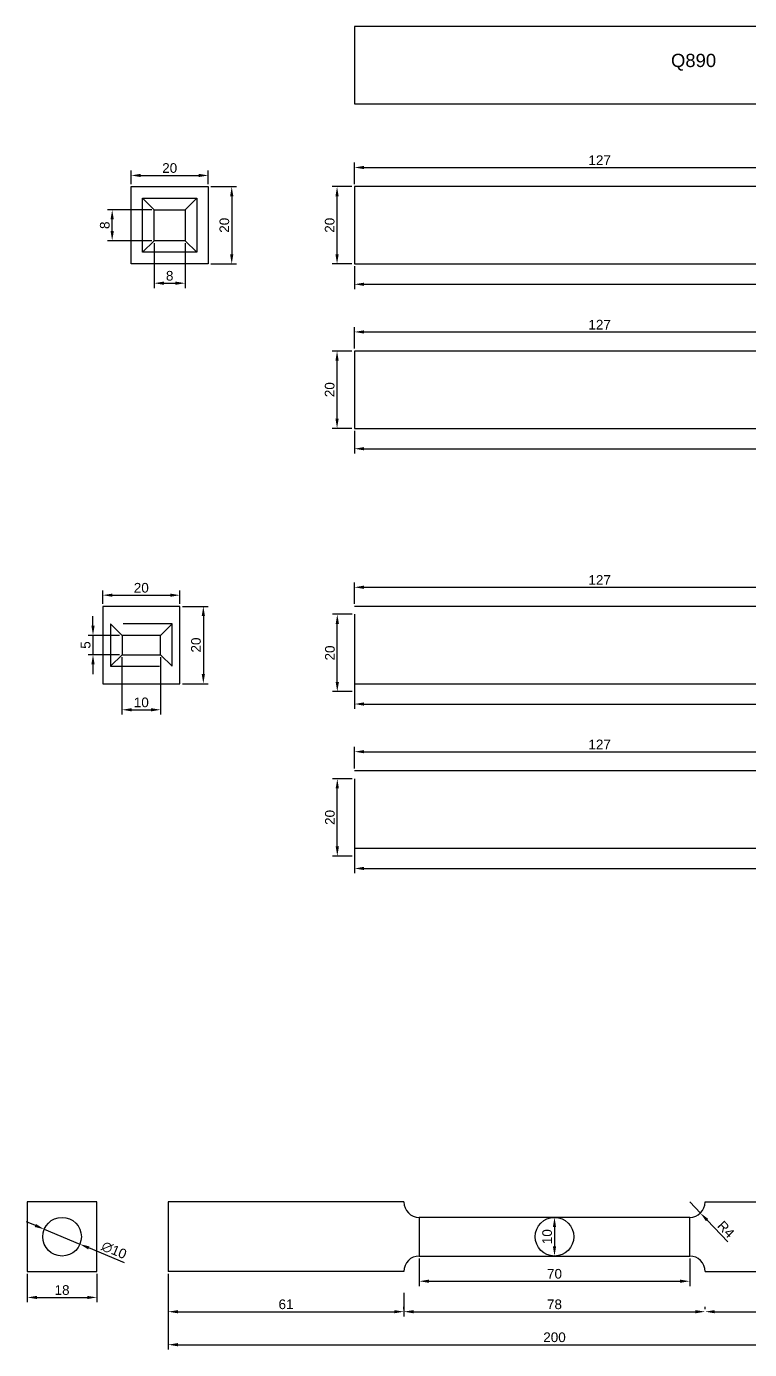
# Model space of a CAD drawing. Header units: millimetres. Extents: x 397 to 22000, y -812 to 12499.
# Drawn here: x 12543.8 to 12731, y 1820.5 to 2162.7 of the extents above; entities that cross this region are included whole.
import ezdxf

# ---------------------------------------------------------------- set-up
doc = ezdxf.new("R2010")
doc.units = ezdxf.units.MM
doc.linetypes.add('DASHED', pattern=[19.05, 12.7, -6.35])
doc.layers.add('尺寸标注', color=6, linetype='Continuous')
doc.styles.get("Standard").update_dxf_attribs({"font": 'arial.ttf'})
doc.dimstyles.new('ISO-25', dxfattribs={"dimtxt": 2.5, "dimasz": 2.5, "dimexe": 1.25, "dimexo": 0.625, "dimtad": 1, "dimtxsty": 'Standard', "dimcen": 2.5, "dimadec": 0, "dimazin": 0, "dimtfac": 1, "dimtmove": 0, "dimatfit": 3, "dimfxl": 1, "dimarcsym": 0})

# ---------------------------------------------------------------- blocks, each defined once
blk = doc.blocks.new('*D364')
at = {"color": 0, "lineweight": -2, "transparency": 16777216}
for p, q in [((12628.05, 2121.28), (12622.94, 2121.28)), ((12624.19, 2103.78), (12624.19, 2118.78)), ((12628.05, 2101.28), (12622.94, 2101.28))]:
    blk.add_line(p, q, dxfattribs=at)
at = {"color": 0, "transparency": 16777216}
for points in [[(12623.77, 2118.78), (12624.6, 2118.78), (12624.19, 2121.28)], [(12623.77, 2103.78), (12624.6, 2103.78), (12624.19, 2101.28)]]:
    blk.add_solid(points, dxfattribs=at)
at = {"layer": 'Defpoints', "color": 0, "transparency": 16777216}
for p in [(12624.19, 2121.28), (12628.67, 2121.28), (12628.67, 2101.28)]:
    blk.add_point(p, dxfattribs=at)
at = {"color": 0, "transparency": 16777216, "insert": (12622.29, 2111.28), "char_height": 2.5, "attachment_point": 5, "rotation": 90}
blk.add_mtext('20', dxfattribs=at)
blk = doc.blocks.new('*D429')
at = {"color": 0, "lineweight": -2, "transparency": 16777216}
for p, q in [((12628.67, 2121.91), (12628.67, 2127.47)), ((12631.17, 2126.22), (12753.17, 2126.22)), ((12755.67, 2121.91), (12755.67, 2127.47))]:
    blk.add_line(p, q, dxfattribs=at)
at = {"color": 0, "transparency": 16777216}
for points in [[(12631.17, 2126.63), (12631.17, 2125.8), (12628.67, 2126.22)], [(12753.17, 2126.63), (12753.17, 2125.8), (12755.67, 2126.22)]]:
    blk.add_solid(points, dxfattribs=at)
at = {"layer": 'Defpoints', "color": 0, "transparency": 16777216}
for p in [(12755.67, 2126.22), (12628.67, 2121.28), (12755.67, 2121.28)]:
    blk.add_point(p, dxfattribs=at)
at = {"color": 0, "transparency": 16777216, "insert": (12692.17, 2128.1), "char_height": 2.5, "attachment_point": 5}
blk.add_mtext('127', dxfattribs=at)
blk = doc.blocks.new('*D369')
at = {"color": 0, "lineweight": -2, "transparency": 16777216}
for p, q in [((12628.67, 2100.66), (12628.67, 2094.77)), ((12888.67, 2100.66), (12888.67, 2094.77)), ((12631.17, 2096.02), (12886.17, 2096.02))]:
    blk.add_line(p, q, dxfattribs=at)
at = {"color": 0, "transparency": 16777216}
for points in [[(12631.17, 2096.43), (12631.17, 2095.6), (12628.67, 2096.02)], [(12886.17, 2096.43), (12886.17, 2095.6), (12888.67, 2096.02)]]:
    blk.add_solid(points, dxfattribs=at)
at = {"layer": 'Defpoints', "color": 0, "transparency": 16777216}
for p in [(12628.67, 2101.28), (12888.67, 2101.28), (12888.67, 2096.02)]:
    blk.add_point(p, dxfattribs=at)
at = {"color": 0, "transparency": 16777216, "insert": (12758.67, 2097.92), "char_height": 2.5, "attachment_point": 5}
blk.add_mtext('260', dxfattribs=at)
blk = doc.blocks.new('*D370')
at = {"color": 0, "lineweight": -2, "transparency": 16777216}
for p, q in [((12628.05, 2078.76), (12622.94, 2078.76)), ((12624.19, 2061.26), (12624.19, 2076.26)), ((12628.05, 2058.76), (12622.94, 2058.76))]:
    blk.add_line(p, q, dxfattribs=at)
at = {"color": 0, "transparency": 16777216}
for points in [[(12623.77, 2076.26), (12624.6, 2076.26), (12624.19, 2078.76)], [(12623.77, 2061.26), (12624.6, 2061.26), (12624.19, 2058.76)]]:
    blk.add_solid(points, dxfattribs=at)
at = {"layer": 'Defpoints', "color": 0, "transparency": 16777216}
for p in [(12624.19, 2078.76), (12628.67, 2078.76), (12628.67, 2058.76)]:
    blk.add_point(p, dxfattribs=at)
at = {"color": 0, "transparency": 16777216, "insert": (12622.29, 2068.76), "char_height": 2.5, "attachment_point": 5, "rotation": 90}
blk.add_mtext('20', dxfattribs=at)
blk = doc.blocks.new('*D431')
at = {"color": 0, "lineweight": -2, "transparency": 16777216}
for p, q in [((12628.67, 2079.38), (12628.67, 2084.94)), ((12755.67, 2079.38), (12755.67, 2084.94)), ((12631.17, 2083.69), (12753.17, 2083.69))]:
    blk.add_line(p, q, dxfattribs=at)
at = {"color": 0, "transparency": 16777216}
for points in [[(12631.17, 2084.11), (12631.17, 2083.27), (12628.67, 2083.69)], [(12753.17, 2084.11), (12753.17, 2083.27), (12755.67, 2083.69)]]:
    blk.add_solid(points, dxfattribs=at)
at = {"layer": 'Defpoints', "color": 0, "transparency": 16777216}
for p in [(12755.67, 2083.69), (12628.67, 2078.76), (12755.67, 2078.76)]:
    blk.add_point(p, dxfattribs=at)
at = {"color": 0, "transparency": 16777216, "insert": (12692.17, 2085.57), "char_height": 2.5, "attachment_point": 5}
blk.add_mtext('127', dxfattribs=at)
blk = doc.blocks.new('*D374')
at = {"color": 0, "lineweight": -2, "transparency": 16777216}
for p, q in [((12628.67, 2058.13), (12628.67, 2052.24)), ((12888.67, 2058.13), (12888.67, 2052.24)), ((12631.17, 2053.49), (12886.17, 2053.49))]:
    blk.add_line(p, q, dxfattribs=at)
at = {"color": 0, "transparency": 16777216}
for points in [[(12631.17, 2053.91), (12631.17, 2053.07), (12628.67, 2053.49)], [(12886.17, 2053.91), (12886.17, 2053.07), (12888.67, 2053.49)]]:
    blk.add_solid(points, dxfattribs=at)
at = {"layer": 'Defpoints', "color": 0, "transparency": 16777216}
for p in [(12628.67, 2058.76), (12888.67, 2058.76), (12888.67, 2053.49)]:
    blk.add_point(p, dxfattribs=at)
at = {"color": 0, "transparency": 16777216, "insert": (12758.67, 2055.39), "char_height": 2.5, "attachment_point": 5}
blk.add_mtext('260', dxfattribs=at)
blk = doc.blocks.new('*D385')
at = {"color": 0, "lineweight": -2, "transparency": 16777216}
for p, q in [((12628.11, 2010.66), (12623, 2010.66)), ((12624.25, 1993.16), (12624.25, 2008.16)), ((12628.11, 1990.66), (12623, 1990.66))]:
    blk.add_line(p, q, dxfattribs=at)
at = {"color": 0, "transparency": 16777216}
for points in [[(12623.83, 2008.16), (12624.67, 2008.16), (12624.25, 2010.66)], [(12623.83, 1993.16), (12624.67, 1993.16), (12624.25, 1990.66)]]:
    blk.add_solid(points, dxfattribs=at)
at = {"layer": 'Defpoints', "color": 0, "transparency": 16777216}
for p in [(12624.25, 2010.66), (12628.74, 2010.66), (12628.74, 1990.66)]:
    blk.add_point(p, dxfattribs=at)
at = {"color": 0, "transparency": 16777216, "insert": (12622.35, 2000.66), "char_height": 2.5, "attachment_point": 5, "rotation": 90}
blk.add_mtext('20', dxfattribs=at)
blk = doc.blocks.new('*D433')
at = {"color": 0, "lineweight": -2, "transparency": 16777216}
for p, q in [((12628.67, 2013.35), (12628.67, 2018.91)), ((12755.67, 2013.35), (12755.67, 2018.91)), ((12631.17, 2017.66), (12753.17, 2017.66))]:
    blk.add_line(p, q, dxfattribs=at)
at = {"color": 0, "transparency": 16777216}
for points in [[(12631.17, 2018.08), (12631.17, 2017.24), (12628.67, 2017.66)], [(12753.17, 2018.08), (12753.17, 2017.24), (12755.67, 2017.66)]]:
    blk.add_solid(points, dxfattribs=at)
at = {"layer": 'Defpoints', "color": 0, "transparency": 16777216}
for p in [(12755.67, 2017.66), (12628.67, 2012.72), (12755.67, 2012.72)]:
    blk.add_point(p, dxfattribs=at)
at = {"color": 0, "transparency": 16777216, "insert": (12692.17, 2019.54), "char_height": 2.5, "attachment_point": 5}
blk.add_mtext('127', dxfattribs=at)
blk = doc.blocks.new('*D390')
at = {"color": 0, "lineweight": -2, "transparency": 16777216}
for p, q in [((12628.11, 1968.13), (12623, 1968.13)), ((12624.25, 1950.63), (12624.25, 1965.63)), ((12628.11, 1948.13), (12623, 1948.13))]:
    blk.add_line(p, q, dxfattribs=at)
at = {"color": 0, "transparency": 16777216}
for points in [[(12623.83, 1965.63), (12624.67, 1965.63), (12624.25, 1968.13)], [(12623.83, 1950.63), (12624.67, 1950.63), (12624.25, 1948.13)]]:
    blk.add_solid(points, dxfattribs=at)
at = {"layer": 'Defpoints', "color": 0, "transparency": 16777216}
for p in [(12624.25, 1968.13), (12628.74, 1968.13), (12628.74, 1948.13)]:
    blk.add_point(p, dxfattribs=at)
at = {"color": 0, "transparency": 16777216, "insert": (12622.35, 1958.13), "char_height": 2.5, "attachment_point": 5, "rotation": 90}
blk.add_mtext('20', dxfattribs=at)
blk = doc.blocks.new('*D438')
at = {"color": 0, "lineweight": -2, "transparency": 16777216}
for p, q in [((12568.51, 1999.6), (12568.51, 1984.72)), ((12578.51, 1999.6), (12578.51, 1984.72)), ((12571.01, 1985.97), (12576.01, 1985.97))]:
    blk.add_line(p, q, dxfattribs=at)
at = {"color": 0, "transparency": 16777216}
for points in [[(12571.01, 1986.39), (12571.01, 1985.56), (12568.51, 1985.97)], [(12576.01, 1986.39), (12576.01, 1985.56), (12578.51, 1985.97)]]:
    blk.add_solid(points, dxfattribs=at)
at = {"layer": 'Defpoints', "color": 0, "transparency": 16777216}
for p in [(12568.51, 2000.22), (12578.51, 2000.22), (12578.51, 1985.97)]:
    blk.add_point(p, dxfattribs=at)
at = {"color": 0, "transparency": 16777216, "insert": (12573.51, 1987.87), "char_height": 2.5, "attachment_point": 5}
blk.add_mtext('10', dxfattribs=at)
blk = doc.blocks.new('*D405')
at = {"color": 0, "lineweight": -2, "transparency": 16777216}
for p, q in [((12628.67, 1970.82), (12628.67, 1976.38)), ((12631.17, 1975.13), (12753.17, 1975.13)), ((12755.67, 1970.82), (12755.67, 1976.38))]:
    blk.add_line(p, q, dxfattribs=at)
at = {"color": 0, "transparency": 16777216}
for points in [[(12631.17, 1975.55), (12631.17, 1974.72), (12628.67, 1975.13)], [(12753.17, 1975.55), (12753.17, 1974.72), (12755.67, 1975.13)]]:
    blk.add_solid(points, dxfattribs=at)
at = {"layer": 'Defpoints', "color": 0, "transparency": 16777216}
for p in [(12755.67, 1975.13), (12628.67, 1970.2), (12755.67, 1970.2)]:
    blk.add_point(p, dxfattribs=at)
at = {"color": 0, "transparency": 16777216, "insert": (12692.17, 1977.01), "char_height": 2.5, "attachment_point": 5}
blk.add_mtext('127', dxfattribs=at)
blk = doc.blocks.new('*D408')
at = {"color": 0, "lineweight": -2, "transparency": 16777216}
for p, q in [((12628.67, 1992.1), (12628.67, 1986.21)), ((12888.67, 1992.1), (12888.67, 1986.21)), ((12631.17, 1987.46), (12886.17, 1987.46))]:
    blk.add_line(p, q, dxfattribs=at)
at = {"color": 0, "transparency": 16777216}
for points in [[(12631.17, 1987.88), (12631.17, 1987.04), (12628.67, 1987.46)], [(12886.17, 1987.88), (12886.17, 1987.04), (12888.67, 1987.46)]]:
    blk.add_solid(points, dxfattribs=at)
at = {"layer": 'Defpoints', "color": 0, "transparency": 16777216}
for p in [(12628.67, 1992.72), (12888.67, 1992.72), (12888.67, 1987.46)]:
    blk.add_point(p, dxfattribs=at)
at = {"color": 0, "transparency": 16777216, "insert": (12758.67, 1989.36), "char_height": 2.5, "attachment_point": 5}
blk.add_mtext('260', dxfattribs=at)
blk = doc.blocks.new('*D409')
at = {"color": 0, "lineweight": -2, "transparency": 16777216}
for p, q in [((12628.67, 1949.57), (12628.67, 1943.68)), ((12888.67, 1949.57), (12888.67, 1943.68)), ((12631.17, 1944.93), (12886.17, 1944.93))]:
    blk.add_line(p, q, dxfattribs=at)
at = {"color": 0, "transparency": 16777216}
for points in [[(12631.17, 1945.35), (12631.17, 1944.52), (12628.67, 1944.93)], [(12886.17, 1945.35), (12886.17, 1944.52), (12888.67, 1944.93)]]:
    blk.add_solid(points, dxfattribs=at)
at = {"layer": 'Defpoints', "color": 0, "transparency": 16777216}
for p in [(12628.67, 1950.2), (12888.67, 1950.2), (12888.67, 1944.93)]:
    blk.add_point(p, dxfattribs=at)
at = {"color": 0, "transparency": 16777216, "insert": (12758.67, 1946.83), "char_height": 2.5, "attachment_point": 5}
blk.add_mtext('260', dxfattribs=at)
blk = doc.blocks.new('*D439')
at = {"color": 0, "lineweight": -2, "transparency": 16777216}
for p, q in [((12570.86, 2121.91), (12570.86, 2125.42)), ((12590.86, 2121.91), (12590.86, 2125.42)), ((12573.36, 2124.17), (12588.36, 2124.17))]:
    blk.add_line(p, q, dxfattribs=at)
at = {"color": 0, "transparency": 16777216}
for points in [[(12573.36, 2124.58), (12573.36, 2123.75), (12570.86, 2124.17)], [(12588.36, 2124.58), (12588.36, 2123.75), (12590.86, 2124.17)]]:
    blk.add_solid(points, dxfattribs=at)
at = {"layer": 'Defpoints', "color": 0, "transparency": 16777216}
for p in [(12590.86, 2124.17), (12570.86, 2121.28), (12590.86, 2121.28)]:
    blk.add_point(p, dxfattribs=at)
at = {"color": 0, "transparency": 16777216, "insert": (12580.86, 2126.07), "char_height": 2.5, "attachment_point": 5}
blk.add_mtext('20', dxfattribs=at)
blk = doc.blocks.new('*D440')
at = {"color": 0, "lineweight": -2, "transparency": 16777216}
for p, q in [((12591.49, 2121.28), (12598.17, 2121.28)), ((12596.92, 2118.78), (12596.92, 2103.78)), ((12591.49, 2101.28), (12598.17, 2101.28))]:
    blk.add_line(p, q, dxfattribs=at)
at = {"color": 0, "transparency": 16777216}
for points in [[(12596.5, 2118.78), (12597.34, 2118.78), (12596.92, 2121.28)], [(12596.5, 2103.78), (12597.34, 2103.78), (12596.92, 2101.28)]]:
    blk.add_solid(points, dxfattribs=at)
at = {"layer": 'Defpoints', "color": 0, "transparency": 16777216}
for p in [(12590.86, 2121.28), (12590.86, 2101.28), (12596.92, 2101.28)]:
    blk.add_point(p, dxfattribs=at)
at = {"color": 0, "transparency": 16777216, "insert": (12595.02, 2111.28), "char_height": 2.5, "attachment_point": 5, "rotation": 90}
blk.add_mtext('20', dxfattribs=at)
blk = doc.blocks.new('*D422')
at = {"color": 0, "lineweight": -2, "transparency": 16777216}
for p, q in [((12563.51, 2013.35), (12563.51, 2016.86)), ((12566.01, 2015.61), (12581.01, 2015.61)), ((12583.51, 2013.35), (12583.51, 2016.86))]:
    blk.add_line(p, q, dxfattribs=at)
at = {"color": 0, "transparency": 16777216}
for points in [[(12566.01, 2016.02), (12566.01, 2015.19), (12563.51, 2015.61)], [(12581.01, 2016.02), (12581.01, 2015.19), (12583.51, 2015.61)]]:
    blk.add_solid(points, dxfattribs=at)
at = {"layer": 'Defpoints', "color": 0, "transparency": 16777216}
for p in [(12583.51, 2015.61), (12563.51, 2012.72), (12583.51, 2012.72)]:
    blk.add_point(p, dxfattribs=at)
at = {"color": 0, "transparency": 16777216, "insert": (12573.51, 2017.51), "char_height": 2.5, "attachment_point": 5}
blk.add_mtext('20', dxfattribs=at)
blk = doc.blocks.new('*D423')
at = {"color": 0, "lineweight": -2, "transparency": 16777216}
for p, q in [((12584.14, 2012.72), (12590.82, 2012.72)), ((12589.57, 2010.22), (12589.57, 1995.22)), ((12584.14, 1992.72), (12590.82, 1992.72))]:
    blk.add_line(p, q, dxfattribs=at)
at = {"color": 0, "transparency": 16777216}
for points in [[(12589.15, 2010.22), (12589.99, 2010.22), (12589.57, 2012.72)], [(12589.15, 1995.22), (12589.99, 1995.22), (12589.57, 1992.72)]]:
    blk.add_solid(points, dxfattribs=at)
at = {"layer": 'Defpoints', "color": 0, "transparency": 16777216}
for p in [(12583.51, 2012.72), (12583.51, 1992.72), (12589.57, 1992.72)]:
    blk.add_point(p, dxfattribs=at)
at = {"color": 0, "transparency": 16777216, "insert": (12587.67, 2002.72), "char_height": 2.5, "attachment_point": 5, "rotation": 90}
blk.add_mtext('20', dxfattribs=at)
blk = doc.blocks.new('*D441')
at = {"layer": 'Defpoints', "color": 0, "lineweight": -2, "transparency": 16777216}
for p, q in [((12561, 2007.72), (12561, 2010.22)), ((12567.89, 2005.22), (12559.75, 2005.22)), ((12561, 2005.22), (12561, 2000.22)), ((12567.89, 2000.22), (12559.75, 2000.22)), ((12561, 1997.72), (12561, 1995.22))]:
    blk.add_line(p, q, dxfattribs=at)
at = {"layer": 'Defpoints', "color": 0, "transparency": 16777216}
for p in [(12568.51, 2005.22), (12561, 2000.22), (12568.51, 2000.22)]:
    blk.add_point(p, dxfattribs=at)
for points in [[(12560.59, 2007.72), (12561.42, 2007.72), (12561, 2005.22)], [(12560.59, 1997.72), (12561.42, 1997.72), (12561, 2000.22)]]:
    blk.add_solid(points, dxfattribs=at)
at = {"layer": 'Defpoints', "color": 0, "transparency": 16777216, "insert": (12559.11, 2002.72), "char_height": 2.5, "attachment_point": 5, "rotation": 90}
blk.add_mtext('5', dxfattribs=at)
blk = doc.blocks.new('*D442')
at = {"color": 0, "lineweight": -2, "transparency": 16777216}
for p, q in [((12576.86, 2106.66), (12576.86, 2095.05)), ((12584.86, 2106.66), (12584.86, 2095.05)), ((12579.36, 2096.3), (12582.36, 2096.3))]:
    blk.add_line(p, q, dxfattribs=at)
at = {"color": 0, "transparency": 16777216}
for points in [[(12579.36, 2096.72), (12579.36, 2095.88), (12576.86, 2096.3)], [(12582.36, 2096.72), (12582.36, 2095.88), (12584.86, 2096.3)]]:
    blk.add_solid(points, dxfattribs=at)
at = {"layer": 'Defpoints', "color": 0, "transparency": 16777216}
for p in [(12576.86, 2107.28), (12584.86, 2107.28), (12584.86, 2096.3)]:
    blk.add_point(p, dxfattribs=at)
at = {"color": 0, "transparency": 16777216, "insert": (12580.86, 2098.2), "char_height": 2.5, "attachment_point": 5}
blk.add_mtext('8', dxfattribs=at)
blk = doc.blocks.new('*D443')
at = {"color": 0, "lineweight": -2, "transparency": 16777216}
for p, q in [((12576.24, 2115.28), (12564.72, 2115.28)), ((12565.97, 2109.78), (12565.97, 2112.78)), ((12576.24, 2107.28), (12564.72, 2107.28))]:
    blk.add_line(p, q, dxfattribs=at)
at = {"color": 0, "transparency": 16777216}
for points in [[(12565.55, 2112.78), (12566.39, 2112.78), (12565.97, 2115.28)], [(12565.55, 2109.78), (12566.39, 2109.78), (12565.97, 2107.28)]]:
    blk.add_solid(points, dxfattribs=at)
at = {"layer": 'Defpoints', "color": 0, "transparency": 16777216}
for p in [(12565.97, 2115.28), (12576.86, 2115.28), (12576.86, 2107.28)]:
    blk.add_point(p, dxfattribs=at)
at = {"color": 0, "transparency": 16777216, "insert": (12564.07, 2111.28), "char_height": 2.5, "attachment_point": 5, "rotation": 90}
blk.add_mtext('8', dxfattribs=at)
blk = doc.blocks.new('*D454')
at = {"layer": 'Defpoints', "color": 0, "transparency": 16777216}
for p in [(12580.48, 1835.78), (12641.48, 1835.78), (12641.48, 1830.3)]:
    blk.add_point(p, dxfattribs=at)
at = {"layer": '尺寸标注', "color": 0, "lineweight": -2, "transparency": 16777216}
for p, q in [((12580.48, 1835.16), (12580.48, 1829.05)), ((12641.48, 1835.16), (12641.48, 1829.05)), ((12582.98, 1830.3), (12638.98, 1830.3))]:
    blk.add_line(p, q, dxfattribs=at)
at = {"layer": '尺寸标注', "color": 0, "transparency": 16777216}
for points in [[(12582.98, 1830.71), (12582.98, 1829.88), (12580.48, 1830.3)], [(12638.98, 1830.71), (12638.98, 1829.88), (12641.48, 1830.3)]]:
    blk.add_solid(points, dxfattribs=at)
at = {"layer": '尺寸标注', "color": 0, "transparency": 16777216, "insert": (12610.98, 1832.2), "char_height": 2.5, "attachment_point": 5}
blk.add_mtext('61', dxfattribs=at)
blk = doc.blocks.new('*D455')
at = {"layer": 'Defpoints', "color": 0, "transparency": 16777216}
for p in [(12641.48, 1830.3), (12719.48, 1830.3), (12719.48, 1830.3)]:
    blk.add_point(p, dxfattribs=at)
at = {"layer": '尺寸标注', "color": 0, "lineweight": -2, "transparency": 16777216}
for p, q in [((12641.48, 1830.92), (12641.48, 1831.55)), ((12719.48, 1830.92), (12719.48, 1831.55)), ((12643.98, 1830.3), (12716.98, 1830.3))]:
    blk.add_line(p, q, dxfattribs=at)
at = {"layer": '尺寸标注', "color": 0, "transparency": 16777216}
for points in [[(12643.98, 1830.71), (12643.98, 1829.88), (12641.48, 1830.3)], [(12716.98, 1830.71), (12716.98, 1829.88), (12719.48, 1830.3)]]:
    blk.add_solid(points, dxfattribs=at)
at = {"layer": '尺寸标注', "color": 0, "transparency": 16777216, "insert": (12680.48, 1832.2), "char_height": 2.5, "attachment_point": 5}
blk.add_mtext('78', dxfattribs=at)
blk = doc.blocks.new('*D456')
at = {"layer": 'Defpoints', "color": 0, "transparency": 16777216}
for p in [(12719.48, 1830.3), (12780.48, 1830.3), (12780.48, 1830.3)]:
    blk.add_point(p, dxfattribs=at)
at = {"layer": '尺寸标注', "color": 0, "lineweight": -2, "transparency": 16777216}
for p, q in [((12719.48, 1830.92), (12719.48, 1831.55)), ((12780.48, 1830.92), (12780.48, 1831.55)), ((12721.98, 1830.3), (12777.98, 1830.3))]:
    blk.add_line(p, q, dxfattribs=at)
at = {"layer": '尺寸标注', "color": 0, "transparency": 16777216}
for points in [[(12721.98, 1830.71), (12721.98, 1829.88), (12719.48, 1830.3)], [(12777.98, 1830.71), (12777.98, 1829.88), (12780.48, 1830.3)]]:
    blk.add_solid(points, dxfattribs=at)
at = {"layer": '尺寸标注', "color": 0, "transparency": 16777216, "insert": (12749.98, 1832.2), "char_height": 2.5, "attachment_point": 5}
blk.add_mtext('61', dxfattribs=at)
blk = doc.blocks.new('*D457')
at = {"layer": 'Defpoints', "color": 0, "transparency": 16777216}
for p in [(12580.48, 1840.7), (12780.48, 1840.7), (12780.48, 1821.77)]:
    blk.add_point(p, dxfattribs=at)
at = {"layer": '尺寸标注', "color": 0, "lineweight": -2, "transparency": 16777216}
for p, q in [((12580.48, 1840.08), (12580.48, 1820.52)), ((12780.48, 1840.08), (12780.48, 1820.52)), ((12582.98, 1821.77), (12777.98, 1821.77))]:
    blk.add_line(p, q, dxfattribs=at)
at = {"layer": '尺寸标注', "color": 0, "transparency": 16777216}
for points in [[(12582.98, 1822.18), (12582.98, 1821.35), (12580.48, 1821.77)], [(12777.98, 1822.18), (12777.98, 1821.35), (12780.48, 1821.77)]]:
    blk.add_solid(points, dxfattribs=at)
at = {"layer": '尺寸标注', "color": 0, "transparency": 16777216, "insert": (12680.48, 1823.67), "char_height": 2.5, "attachment_point": 5}
blk.add_mtext('200', dxfattribs=at)
blk = doc.blocks.new('*D458')
at = {"layer": 'Defpoints', "color": 0, "transparency": 16777216}
for p in [(12645.48, 1844.7), (12715.48, 1844.7), (12715.48, 1838.18)]:
    blk.add_point(p, dxfattribs=at)
at = {"layer": '尺寸标注', "color": 0, "lineweight": -2, "transparency": 16777216}
for p, q in [((12645.48, 1844.08), (12645.48, 1836.93)), ((12715.48, 1844.08), (12715.48, 1836.93)), ((12647.98, 1838.18), (12712.98, 1838.18))]:
    blk.add_line(p, q, dxfattribs=at)
at = {"layer": '尺寸标注', "color": 0, "transparency": 16777216}
for points in [[(12647.98, 1838.6), (12647.98, 1837.77), (12645.48, 1838.18)], [(12712.98, 1838.6), (12712.98, 1837.77), (12715.48, 1838.18)]]:
    blk.add_solid(points, dxfattribs=at)
at = {"layer": '尺寸标注', "color": 0, "transparency": 16777216, "insert": (12680.48, 1840.09), "char_height": 2.5, "attachment_point": 5}
blk.add_mtext('70', dxfattribs=at)
blk = doc.blocks.new('*D459')
at = {"layer": 'Defpoints', "color": 0, "transparency": 16777216}
for p in [(12680.48, 1854.7), (12680.48, 1844.7), (12680.48, 1844.7)]:
    blk.add_point(p, dxfattribs=at)
at = {"layer": '尺寸标注', "color": 0, "lineweight": -2, "transparency": 16777216}
for p, q in [((12681.1, 1854.7), (12681.73, 1854.7)), ((12680.48, 1852.2), (12680.48, 1847.2)), ((12681.1, 1844.7), (12681.73, 1844.7))]:
    blk.add_line(p, q, dxfattribs=at)
at = {"layer": '尺寸标注', "color": 0, "transparency": 16777216}
for points in [[(12680.06, 1852.2), (12680.89, 1852.2), (12680.48, 1854.7)], [(12680.06, 1847.2), (12680.89, 1847.2), (12680.48, 1844.7)]]:
    blk.add_solid(points, dxfattribs=at)
at = {"layer": '尺寸标注', "color": 0, "transparency": 16777216, "insert": (12678.58, 1849.7), "char_height": 2.5, "attachment_point": 5, "rotation": 90}
blk.add_mtext('10', dxfattribs=at)
blk = doc.blocks.new('*D462')
at = {"layer": 'Defpoints', "color": 0, "transparency": 16777216}
for p in [(12715.48, 1858.7), (12718.25, 1855.81)]:
    blk.add_point(p, dxfattribs=at)
at = {"layer": '尺寸标注', "color": 0, "lineweight": -2, "transparency": 16777216}
for p, q in [((12715.48, 1858.7), (12718.25, 1855.81)), ((12725.36, 1848.4), (12719.98, 1854.01))]:
    blk.add_line(p, q, dxfattribs=at)
at = {"layer": '尺寸标注', "color": 0, "transparency": 16777216}
blk.add_solid([(12720.28, 1854.3), (12719.68, 1853.72), (12718.25, 1855.81)], dxfattribs=at)
at = {"layer": '尺寸标注', "color": 0, "transparency": 16777216, "insert": (12724.88, 1851.6), "char_height": 2.5, "attachment_point": 5, "rotation": 313.8096}
blk.add_mtext('R4', dxfattribs=at)
blk = doc.blocks.new('*D463')
at = {"layer": 'Defpoints', "color": 0, "transparency": 16777216}
for p in [(12544, 1840.7), (12562, 1840.7), (12562, 1833.99)]:
    blk.add_point(p, dxfattribs=at)
at = {"layer": '尺寸标注', "color": 0, "lineweight": -2, "transparency": 16777216}
for p, q in [((12544, 1840.08), (12544, 1832.74)), ((12562, 1840.08), (12562, 1832.74)), ((12546.5, 1833.99), (12559.5, 1833.99))]:
    blk.add_line(p, q, dxfattribs=at)
at = {"layer": '尺寸标注', "color": 0, "transparency": 16777216}
for points in [[(12546.5, 1834.4), (12546.5, 1833.57), (12544, 1833.99)], [(12559.5, 1834.4), (12559.5, 1833.57), (12562, 1833.99)]]:
    blk.add_solid(points, dxfattribs=at)
at = {"layer": '尺寸标注', "color": 0, "transparency": 16777216, "insert": (12553, 1835.89), "char_height": 2.5, "attachment_point": 5}
blk.add_mtext('18', dxfattribs=at)
blk = doc.blocks.new('*D464')
at = {"layer": 'Defpoints', "color": 0, "transparency": 16777216}
for p in [(12548.38, 1851.63), (12557.61, 1847.77)]:
    blk.add_point(p, dxfattribs=at)
at = {"layer": '尺寸标注', "color": 0, "lineweight": -2, "transparency": 16777216}
for p, q in [((12546.08, 1852.6), (12543.77, 1853.56)), ((12548.38, 1851.63), (12557.61, 1847.77)), ((12569.18, 1842.93), (12559.91, 1846.8))]:
    blk.add_line(p, q, dxfattribs=at)
at = {"layer": '尺寸标注', "color": 0, "transparency": 16777216}
for points in [[(12546.24, 1852.98), (12545.92, 1852.21), (12548.38, 1851.63)], [(12560.08, 1847.19), (12559.75, 1846.42), (12557.61, 1847.77)]]:
    blk.add_solid(points, dxfattribs=at)
at = {"layer": '尺寸标注', "color": 0, "transparency": 16777216, "insert": (12566.46, 1846.2), "char_height": 2.5, "attachment_point": 5, "rotation": 337.2796}
blk.add_mtext('∅10', dxfattribs=at)

msp = doc.modelspace()

# ---------------------------------------------------------------- linework, layer by layer
for p, q in [((12628.674, 2162.695), (12628.674, 2142.695)), ((12755.439, 2162.695), (12628.674, 2162.695)), ((12628.674, 2142.695), (12763.674, 2142.695)), ((12570.861, 2101.282), (12570.861, 2121.282)), ((12570.861, 2121.282), (12590.861, 2121.282)), ((12573.861, 2104.282), (12573.861, 2118.282)), ((12573.861, 2118.282), (12587.861, 2118.282)), ((12573.861, 2118.282), (12576.861, 2115.282)), ((12587.861, 2118.282), (12584.861, 2115.282)), ((12587.861, 2118.282), (12587.861, 2104.282)), ((12590.861, 2121.282), (12590.861, 2101.282)), ((12628.674, 2121.282), (12628.674, 2101.282)), ((12755.674, 2121.282), (12628.674, 2121.282)), ((12576.861, 2107.282), (12576.861, 2115.282)), ((12576.861, 2115.282), (12584.861, 2115.282)), ((12584.861, 2115.282), (12584.861, 2107.282)), ((12576.861, 2107.282), (12573.861, 2104.282)), ((12584.861, 2107.282), (12576.861, 2107.282)), ((12584.861, 2107.282), (12587.861, 2104.282)), ((12590.861, 2101.282), (12570.861, 2101.282)), ((12587.861, 2104.282), (12573.861, 2104.282)), ((12628.674, 2101.282), (12755.674, 2101.282)), ((12628.674, 2078.756), (12628.674, 2058.756)), ((12755.674, 2078.756), (12628.674, 2078.756)), ((12628.674, 2058.756), (12755.674, 2058.756)), ((12583.513, 2012.724), (12563.513, 2012.724)), ((12563.513, 2012.724), (12563.513, 1992.724)), ((12583.513, 1992.724), (12583.513, 2012.724)), ((12755.674, 2012.724), (12628.674, 2012.724)), ((12628.735, 2010.66), (12628.735, 1990.66)), ((12568.513, 2005.224), (12565.513, 2008.224)), ((12578.513, 2005.224), (12581.513, 2008.224)), ((12568.513, 2000.224), (12565.513, 1997.224)), ((12578.513, 2000.224), (12581.513, 1997.224)), ((12563.513, 1992.724), (12583.513, 1992.724)), ((12628.735, 1992.724), (12755.674, 1992.724)), ((12755.674, 1970.198), (12628.674, 1970.198)), ((12628.735, 1968.134), (12628.735, 1948.134)), ((12628.735, 1950.198), (12755.674, 1950.198)), ((12543.997, 1858.701), (12543.997, 1840.701)), ((12561.997, 1858.701), (12543.997, 1858.701)), ((12561.997, 1840.701), (12561.997, 1858.701)), ((12641.477, 1858.701), (12580.477, 1858.701)), ((12580.477, 1858.701), (12580.477, 1840.701)), ((12719.477, 1858.701), (12780.477, 1858.701)), ((12655.477, 1854.701), (12645.477, 1854.701)), ((12645.477, 1854.701), (12645.477, 1844.701)), ((12705.477, 1854.701), (12655.477, 1854.701)), ((12715.477, 1854.701), (12705.477, 1854.701)), ((12715.477, 1844.701), (12715.477, 1854.701)), ((12645.477, 1844.701), (12655.477, 1844.701)), ((12655.477, 1844.701), (12705.477, 1844.701)), ((12705.477, 1844.701), (12715.477, 1844.701)), ((12543.997, 1840.701), (12561.997, 1840.701)), ((12641.477, 1840.701), (12580.477, 1840.701)), ((12719.477, 1840.701), (12780.477, 1840.701))]:
    msp.add_line(p, q)
at = {"linetype": 'DASHED'}
for p, q in [((12581.513, 2008.224), (12565.513, 2008.224)), ((12565.513, 2008.224), (12565.513, 1997.224)), ((12578.513, 2005.224), (12568.513, 2005.224)), ((12568.513, 2005.224), (12568.513, 2000.224)), ((12578.513, 2000.224), (12578.513, 2005.224)), ((12581.513, 1997.224), (12581.513, 2008.224)), ((12568.513, 2000.224), (12578.513, 2000.224)), ((12565.513, 1997.224), (12581.513, 1997.224))]:
    msp.add_line(p, q, dxfattribs=at)
msp.add_circle((12552.997, 1849.701), 5)
for centre, start, end in [((12645.477, 1858.701), 180, 270), ((12715.477, 1858.701), 270, 0), ((12645.477, 1840.701), 90, 180), ((12715.477, 1840.701), 0, 90)]:
    msp.add_arc(centre, 4, start, end)
at = {"layer": '尺寸标注'}
msp.add_circle((12680.477, 1849.701), 5, dxfattribs=at)

# ---------------------------------------------------------------- texts
msp.add_text('Q890', height=3.4179).set_placement((12710.638, 2152.198))

# ---------------------------------------------------------------- dimensions: what is measured, and where the dimension line sits
for p1, p2, distance, picture, middle in [((12628.674, 2121.282), (12755.674, 2121.282), 4.935, '*D429', (12692.174, 2128.097)), ((12570.861, 2121.282), (12590.861, 2121.282), 2.884, '*D439', (12580.861, 2126.067)), ((12590.861, 2121.282), (12590.861, 2101.282), 6.057, '*D440', (12595.017, 2111.282)), ((12628.674, 2101.282), (12628.674, 2121.282), 4.487, '*D364', (12622.286, 2111.282)), ((12576.861, 2107.282), (12576.861, 2115.282), 10.891, '*D443', (12564.068, 2111.282)), ((12576.861, 2107.282), (12584.861, 2107.282), -10.984, '*D442', (12580.861, 2098.2)), ((12628.674, 2101.282), (12888.674, 2101.282), -5.266, '*D369', (12758.674, 2097.918)), ((12628.674, 2078.756), (12755.674, 2078.756), 4.935, '*D431', (12692.174, 2085.571)), ((12628.674, 2058.756), (12628.674, 2078.756), 4.487, '*D370', (12622.286, 2068.756)), ((12628.674, 2058.756), (12888.674, 2058.756), -5.266, '*D374', (12758.674, 2055.391)), ((12563.513, 2012.724), (12583.513, 2012.724), 2.884, '*D422', (12573.513, 2017.51)), ((12628.674, 2012.724), (12755.674, 2012.724), 4.935, '*D433', (12692.174, 2019.539)), ((12583.513, 2012.724), (12583.513, 1992.724), 6.057, '*D423', (12587.669, 2002.724)), ((12628.735, 1990.66), (12628.735, 2010.66), 4.487, '*D385', (12622.347, 2000.66)), ((12568.513, 2000.224), (12578.513, 2000.224), -14.253, '*D438', (12573.513, 1987.873)), ((12628.674, 1992.724), (12888.674, 1992.724), -5.266, '*D408', (12758.674, 1989.36)), ((12628.674, 1970.198), (12755.674, 1970.198), 4.935, '*D405', (12692.174, 1977.013)), ((12628.735, 1948.134), (12628.735, 1968.134), 4.487, '*D390', (12622.347, 1958.134)), ((12628.674, 1950.198), (12888.674, 1950.198), -5.266, '*D409', (12758.674, 1946.833))]:
    dim = msp.add_aligned_dim(p1=p1, p2=p2, distance=distance, dimstyle='ISO-25')
    dim.commit()
    dim.dimension.update_dxf_attribs({"geometry": picture, "text_midpoint": middle})
at = {"layer": 'Defpoints'}
dim = msp.add_aligned_dim(p1=(12568.513, 2005.224), p2=(12568.513, 2000.224), distance=-7.509, dimstyle='ISO-25', dxfattribs=at)
dim.commit()
dim.dimension.update_dxf_attribs({"geometry": '*D441', "text_midpoint": (12559.108, 2002.724)})
at = {"layer": '尺寸标注'}
dim = msp.add_radius_dim(center=(12715.477, 1858.701), mpoint=(12718.246, 1855.815), dimstyle='ISO-25', dxfattribs=at)
dim.commit()
dim.dimension.update_dxf_attribs({"geometry": '*D462', "text_midpoint": (12724.885, 1851.602)})
for p1, p2, distance, picture, middle in [((12680.477, 1854.701), (12680.477, 1844.701), 0, '*D459', (12678.575, 1849.701)), ((12645.477, 1844.701), (12715.477, 1844.701), -6.517, '*D458', (12680.477, 1840.086)), ((12543.997, 1840.701), (12561.997, 1840.701), -6.716, '*D463', (12552.997, 1835.886)), ((12580.477, 1840.701), (12780.477, 1840.701), -18.936, '*D457', (12680.477, 1823.666)), ((12580.477, 1835.782), (12641.477, 1835.782), -5.487, '*D454', (12610.977, 1832.197)), ((12641.477, 1830.296), (12719.477, 1830.296), 0, '*D455', (12680.477, 1832.197)), ((12719.477, 1830.296), (12780.477, 1830.296), 0, '*D456', (12749.977, 1832.197))]:
    dim = msp.add_aligned_dim(p1=p1, p2=p2, distance=distance, dimstyle='ISO-25', dxfattribs=at)
    dim.commit()
    dim.dimension.update_dxf_attribs({"geometry": picture, "text_midpoint": middle})
dim = msp.add_diameter_dim_2p(p1=(12548.385, 1851.632), p2=(12557.609, 1847.77), dimstyle='ISO-25', dxfattribs=at)
dim.commit()
dim.dimension.update_dxf_attribs({"geometry": '*D464', "text_midpoint": (12566.461, 1846.2)})

doc.saveas('drawing.dxf')
